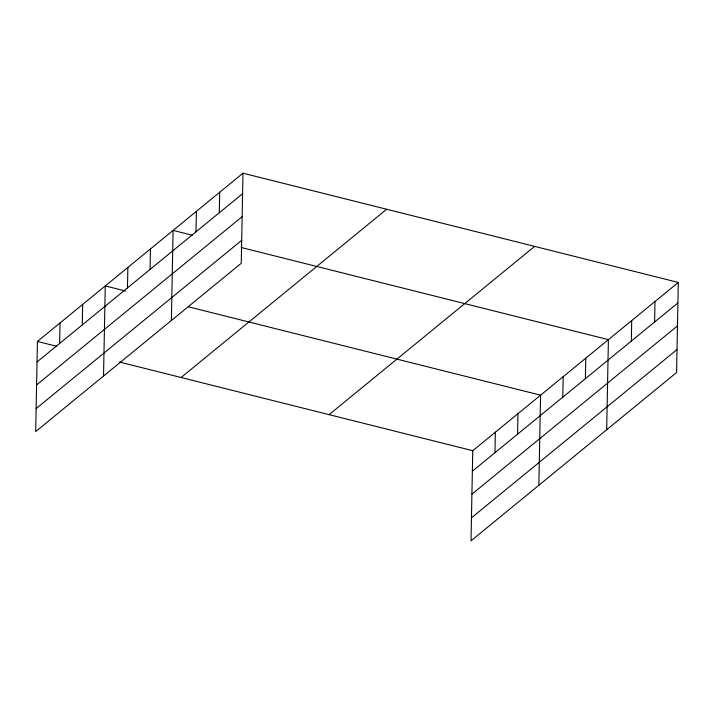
<?xml version="1.0" encoding="UTF-8"?>
<svg xmlns="http://www.w3.org/2000/svg" width="714" height="714" viewBox="0 0 714 714"><rect width="100%" height="100%" fill="white"/><g stroke="black" fill="none" stroke-linecap="round" stroke-linejoin="round"><path stroke-width="1.07" d="M242.983 173.199L37.431 341.453L35.7 431.559L241.252 263.296L242.983 173.199L678.3 282.441L676.569 372.547L471.017 540.801L472.748 450.704L678.3 282.441M59.646 343.443L60.038 322.942M82.262 324.932L82.654 304.441M103.53 376.028L105.261 285.93L125.477 291M127.476 287.912L127.877 267.42M150.092 269.41L150.484 248.909M171.369 320.506L173.091 230.408L192.244 235.209M195.993 231.827L196.395 211.335M219.296 212.763L219.689 192.262M494.963 452.685L495.355 432.193M517.579 434.174L517.971 413.683M538.847 485.279L540.578 395.172L188.264 306.761M562.793 397.162L563.194 376.671M585.409 378.652L585.801 358.16M606.686 429.757L608.408 339.65L241.198 247.499M631.319 341.078L631.711 320.586M654.613 322.005L655.006 301.513M37.039 361.944L242.59 193.69M36.593 384.917L242.144 216.663M36.137 408.587L241.698 240.332M181.088 377.501L386.64 209.247M329.092 414.647L534.643 246.392M472.356 471.195L677.907 302.941M471.909 494.168L677.461 325.914M471.454 517.828L677.015 349.574M37.431 341.453L56.584 346.263M119.363 362.016L472.748 450.704"/></g></svg>
